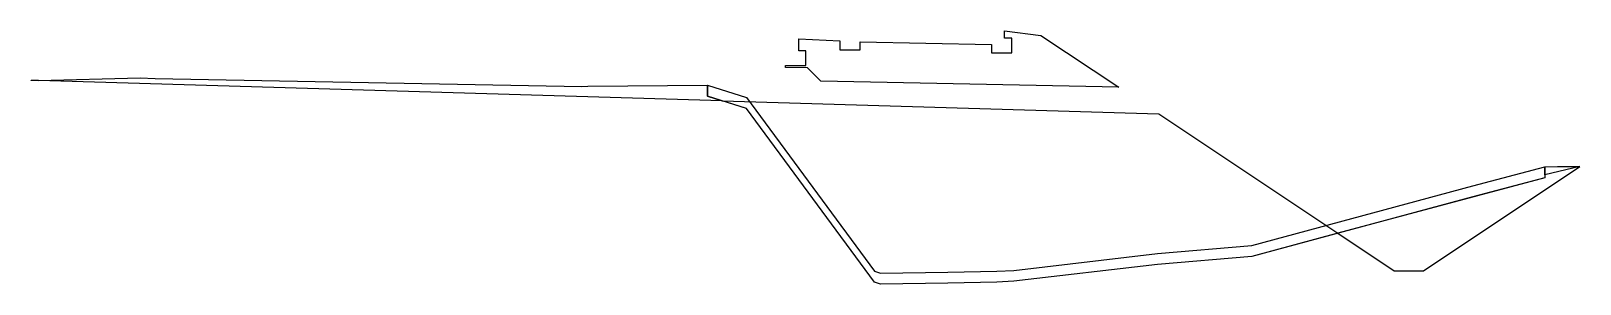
# Model space of a CAD drawing. Extents: x -717 to 1451, y -133302 to 233.
# Drawn here: x 634.89 to 656.12, y -132550.1 to -132546.63 of the extents above; entities that cross this region are included whole.
import ezdxf

# ---------------------------------------------------------------- set-up
doc = ezdxf.new("R2010")
doc.units = 0
for name, color, linetype, true_color in [('Объём_2563', 7, 'Continuous', 0xff8000), ('Объём_2570', 7, 'Continuous', 0x80ff00), ('Объём_2600', 7, 'Continuous', 0x808000)]:
    doc.layers.add(name, color=color, linetype=linetype, true_color=true_color)
doc.layers.add('Объём_2650', color=7, linetype='Continuous')

msp = doc.modelspace()

# ---------------------------------------------------------------- linework, layer by layer
at = {"color": 2}
msp.add_lwpolyline([(652.801, -132549.407), (653.573, -132549.921), (653.973, -132549.921), (656.118, -132548.491), (655.638, -132548.603), (655.638, -132548.645), (652.801, -132549.407)], dxfattribs=at)
at = {"layer": 'Объём_2563', "color": 250, "flags": 128}
msp.add_lwpolyline([(645.712, -132547.321), (645.529, -132547.138), (645.229, -132547.132), (645.229, -132547.102), (645.508, -132547.102), (645.509, -132546.902), (645.409, -132546.902), (645.409, -132546.739), (645.973, -132546.764), (645.973, -132546.889), (646.253, -132546.889), (646.253, -132546.781), (648.052, -132546.816), (648.052, -132546.93), (648.332, -132546.93), (648.332, -132546.73), (648.232, -132546.73), (648.232, -132546.63), (648.729, -132546.692), (649.796, -132547.403), (645.712, -132547.321), (645.712, -132547.321)], dxfattribs=at)
at = {"layer": 'Объём_2570', "flags": 128}
msp.add_lwpolyline([(655.638, -132548.645), (654.651, -132548.906), (651.621, -132549.726), (650.329, -132549.833), (648.356, -132550.066), (648.127, -132550.076), (647.452, -132550.09), (646.529, -132550.104), (646.45, -132550.076), (644.695, -132547.694), (644.16, -132547.526), (644.16, -132547.376), (644.695, -132547.544), (646.45, -132549.926), (646.529, -132549.954), (647.452, -132549.94), (648.127, -132549.926), (648.356, -132549.916), (650.329, -132549.683), (651.621, -132549.576), (654.651, -132548.756), (655.638, -132548.495), (655.638, -132548.645), (655.638, -132548.645)], dxfattribs=at)
at = {"layer": 'Объём_2600', "color": 5, "flags": 128}
for points in [[(634.887, -132547.31), (634.887, -132547.305), (634.991, -132547.308), (634.887, -132547.31), (634.887, -132547.31)], [(651.621, -132549.726), (650.329, -132549.833), (648.356, -132550.066), (648.127, -132550.076), (647.452, -132550.09), (646.529, -132550.104), (646.45, -132550.076), (644.695, -132547.694), (644.361, -132547.589), (650.344, -132547.769), (652.801, -132549.407), (651.621, -132549.726), (651.621, -132549.726)]]:
    msp.add_lwpolyline(points, dxfattribs=at)
at = {"layer": 'Объём_2650', "color": 6, "flags": 128}
for points in [[(644.16, -132547.526), (644.361, -132547.589), (634.991, -132547.308), (636.385, -132547.275), (636.588, -132547.281), (642.438, -132547.391), (642.517, -132547.389), (644.16, -132547.376), (644.16, -132547.526), (644.16, -132547.526)], [(655.81, -132548.488), (656.118, -132548.491), (655.638, -132548.603), (655.638, -132548.495), (655.81, -132548.488), (655.81, -132548.488)]]:
    msp.add_lwpolyline(points, dxfattribs=at)

doc.saveas('drawing.dxf')
